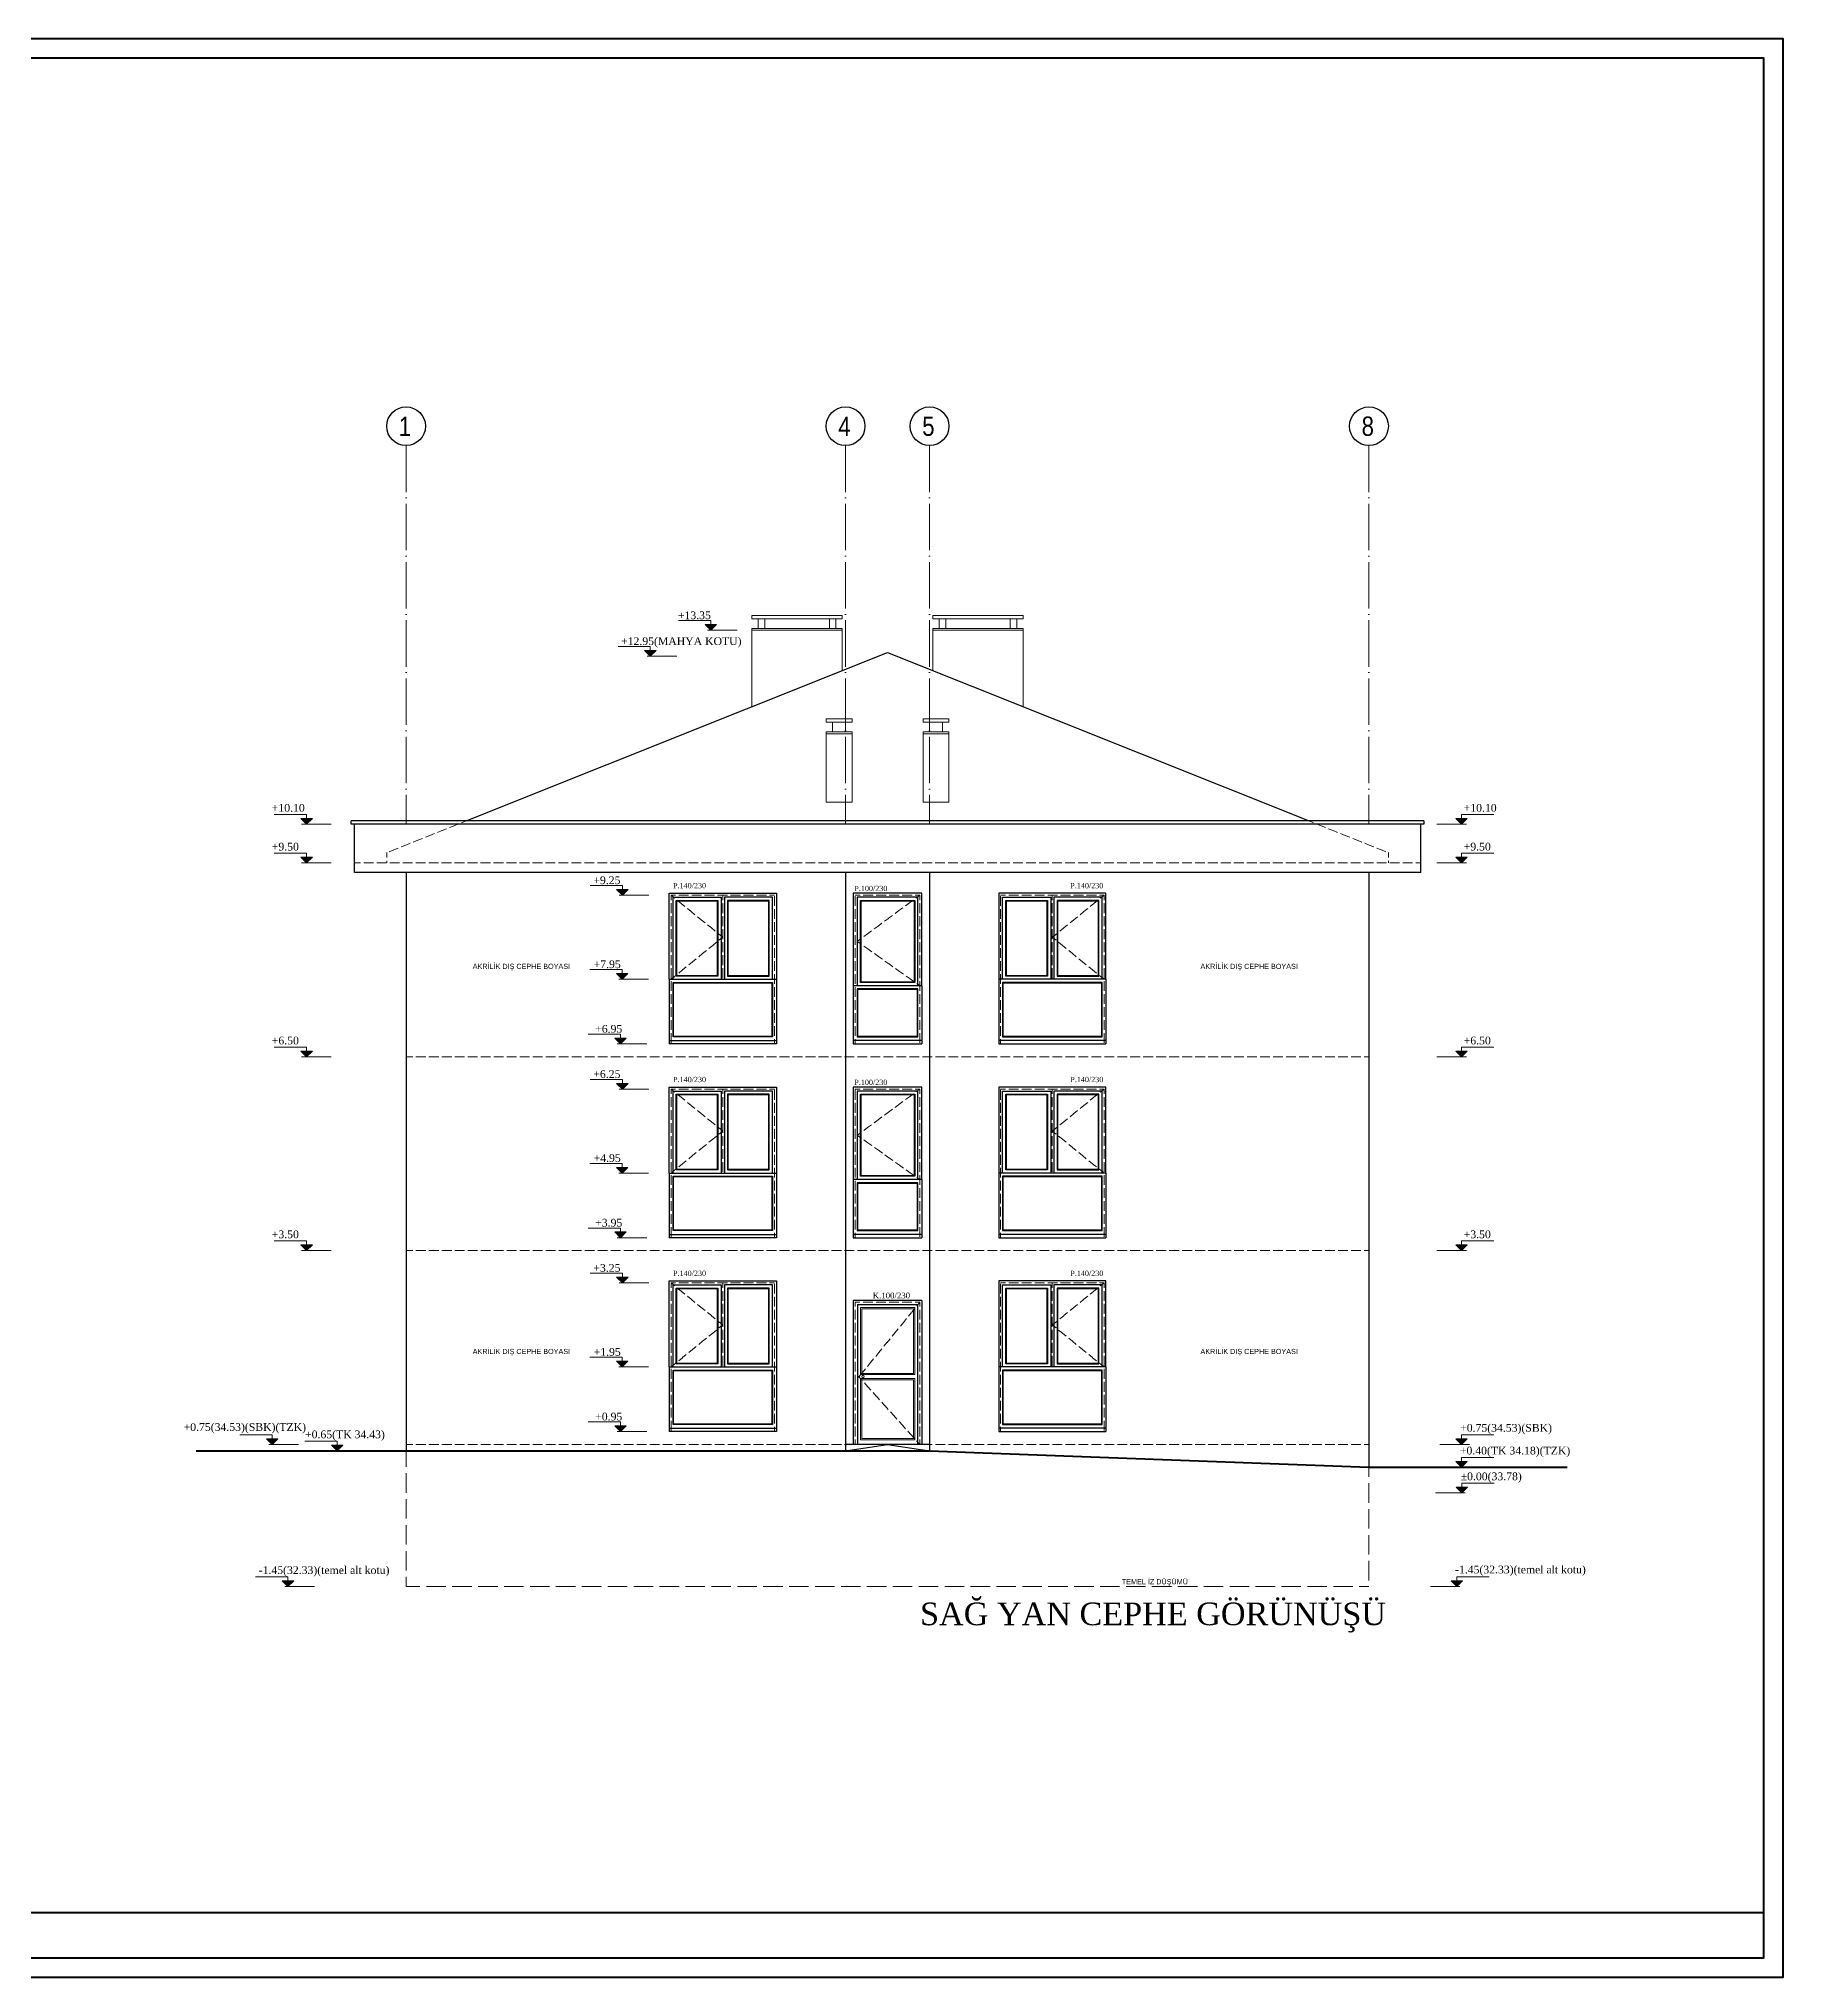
# Model space of a CAD drawing. Header units: millimetres. Extents: x 11587 to 81192, y -36083 to -25300.
# Drawn here: x 71527 to 74227, y -28300 to -25300 of the extents above; entities that cross this region are included whole.
import ezdxf

# ---------------------------------------------------------------- set-up
doc = ezdxf.new("R2010")
doc.units = ezdxf.units.MM
doc.linetypes.add('AKS', pattern=[30, 24, -3, 0, -3])
doc.linetypes.add('IZDUSUM1', pattern=[20, 7.5, -5, 7.5, 0])
for name, color, linetype, lineweight in [('rtm-aks balon', 20, 'Continuous', 25), ('rtm-aks balon yazı', 7, 'Continuous', 20), ('rtm-aks yeni', 7, 'AKS', 20), ('rtm-antet yazı-03', 233, 'Continuous', 30), ('rtm-antet-02', 140, 'Continuous', 40), ('rtm-cephe-03', 241, 'Continuous', 30), ('rtm-cephe-04', 33, 'Continuous', 25), ('rtm-izdusum-üst ince', 8, 'IZDUSUM1', 5), ('rtm-kesit katmanı-05', 153, 'Continuous', 20), ('rtm-mhl-yazı-malzeme', 253, 'Continuous', 13), ('rtm-sembol kot yazı', 7, 'Continuous', 20), ('rtm-symbol lvl', 242, 'Continuous', 20), ('rtm-tas_betonarme', 50, 'Continuous', 40)]:
    doc.layers.add(name, color=color, linetype=linetype, lineweight=lineweight)
doc.styles.add('A', font='times.ttf', dxfattribs={"height": 20})
doc.styles.add('AKSYAZI', font='ARIALN.TTF')
doc.styles.get("Standard").update_dxf_attribs({"font": 'arial.ttf'})
doc.styles.add('VAZ-OLCU', font='times.ttf', dxfattribs={"height": 60})

msp = doc.modelspace()

# ---------------------------------------------------------------- hatches: boundary and pattern name
at = {"layer": 'rtm-symbol lvl'}
for points in [[(72575.76, -26206.19), (72566.92, -26215.03), (72558.09, -26206.19)], [(72575.76, -26206.19), (72566.92, -26215.03), (72558.09, -26206.19)], [(72482.29, -26246.19), (72473.45, -26255.03), (72464.61, -26246.19)], [(72482.29, -26246.19), (72473.45, -26255.03), (72464.61, -26246.19)], [(71950.43, -26506.19), (71941.59, -26515.03), (71932.75, -26506.19)], [(71950.43, -26506.19), (71941.59, -26515.03), (71932.75, -26506.19)], [(73719.74, -26506.19), (73728.58, -26515.03), (73737.41, -26506.19)], [(73719.74, -26506.19), (73728.58, -26515.03), (73737.41, -26506.19)], [(71950.43, -26566.19), (71941.59, -26575.03), (71932.75, -26566.19)], [(71950.43, -26566.19), (71941.59, -26575.03), (71932.75, -26566.19)], [(73719.74, -26566.19), (73728.58, -26575.03), (73737.41, -26566.19)], [(73719.74, -26566.19), (73728.58, -26575.03), (73737.41, -26566.19)], [(72439.04, -26616.19), (72430.2, -26625.03), (72421.36, -26616.19)], [(72439.04, -26616.19), (72430.2, -26625.03), (72421.36, -26616.19)], [(72438.52, -26746.19), (72429.68, -26755.03), (72420.85, -26746.19)], [(72438.52, -26746.19), (72429.68, -26755.03), (72420.85, -26746.19)], [(72436.14, -26846.19), (72427.3, -26855.03), (72418.46, -26846.19)], [(72436.14, -26846.19), (72427.3, -26855.03), (72418.46, -26846.19)], [(71950.43, -26866.19), (71941.59, -26875.03), (71932.75, -26866.19)], [(71950.43, -26866.19), (71941.59, -26875.03), (71932.75, -26866.19)], [(73719.74, -26866.19), (73728.58, -26875.03), (73737.41, -26866.19)], [(73719.74, -26866.19), (73728.58, -26875.03), (73737.41, -26866.19)], [(72439.04, -26916.19), (72430.2, -26925.03), (72421.36, -26916.19)], [(72439.04, -26916.19), (72430.2, -26925.03), (72421.36, -26916.19)], [(72438.52, -27046.19), (72429.68, -27055.03), (72420.85, -27046.19)], [(72438.52, -27046.19), (72429.68, -27055.03), (72420.85, -27046.19)], [(72436.14, -27146.19), (72427.3, -27155.03), (72418.46, -27146.19)], [(72436.14, -27146.19), (72427.3, -27155.03), (72418.46, -27146.19)], [(71950.43, -27166.19), (71941.59, -27175.03), (71932.75, -27166.19)], [(71950.43, -27166.19), (71941.59, -27175.03), (71932.75, -27166.19)], [(73719.74, -27166.19), (73728.58, -27175.03), (73737.41, -27166.19)], [(73719.74, -27166.19), (73728.58, -27175.03), (73737.41, -27166.19)], [(72439.04, -27216.19), (72430.2, -27225.03), (72421.36, -27216.19)], [(72439.04, -27216.19), (72430.2, -27225.03), (72421.36, -27216.19)], [(72438.52, -27346.19), (72429.68, -27355.03), (72420.85, -27346.19)], [(72438.52, -27346.19), (72429.68, -27355.03), (72420.85, -27346.19)], [(72436.14, -27446.19), (72427.3, -27455.03), (72418.46, -27446.19)], [(72436.14, -27446.19), (72427.3, -27455.03), (72418.46, -27446.19)], [(71897.06, -27466.19), (71888.22, -27475.03), (71879.38, -27466.19)], [(71897.06, -27466.19), (71888.22, -27475.03), (71879.38, -27466.19)], [(71997.86, -27476.19), (71989.02, -27485.03), (71980.18, -27476.19)], [(71997.86, -27476.19), (71989.02, -27485.03), (71980.18, -27476.19)], [(73719.74, -27466.19), (73728.58, -27475.03), (73737.41, -27466.19)], [(73719.74, -27466.19), (73728.58, -27475.03), (73737.41, -27466.19)], [(73719.98, -27501.19), (73728.82, -27510.03), (73737.66, -27501.19)], [(73719.98, -27501.19), (73728.82, -27510.03), (73737.66, -27501.19)], [(73720.57, -27541.19), (73729.41, -27550.03), (73738.25, -27541.19)], [(73720.57, -27541.19), (73729.41, -27550.03), (73738.25, -27541.19)], [(71921.54, -27686.19), (71912.7, -27695.03), (71903.86, -27686.19)], [(71921.54, -27686.19), (71912.7, -27695.03), (71903.86, -27686.19)], [(73712.54, -27686.19), (73721.37, -27695.03), (73730.21, -27686.19)], [(73712.54, -27686.19), (73721.37, -27695.03), (73730.21, -27686.19)]]:
    msp.add_hatch(color=256, dxfattribs=at).paths.add_polyline_path(points)

# ---------------------------------------------------------------- linework, layer by layer
at = {"layer": 'rtm-aks balon'}
for centre in [(72095.54, -25899.15), (72775.54, -25899.15), (72905.54, -25899.15), (73585.54, -25899.15)]:
    msp.add_circle(centre, 30, dxfattribs=at)
at = {"layer": 'rtm-aks yeni', "ltscale": 3}
for p, q in [((72095.54, -25929.15), (72095.54, -26515.03)), ((72775.54, -25929.15), (72775.54, -26515.03)), ((72905.54, -25929.15), (72905.54, -26515.03)), ((73585.54, -25929.15), (73585.54, -26515.03))]:
    msp.add_line(p, q, dxfattribs=at)
at = {"layer": 'rtm-antet-02'}
for points in [[(57226.59, -25299.55), (57226.59, -28299.55), (74226.59, -28299.55), (74226.59, -25299.55), (57226.59, -25299.55)], [(57256.59, -28199.55), (74196.59, -28199.55)]]:
    msp.add_lwpolyline(points, dxfattribs=at)
msp.add_lwpolyline([(57256.59, -25329.55), (57256.59, -28269.55), (74196.59, -28269.55), (74196.59, -25329.55)], close=True, dxfattribs=at)
at = {"layer": 'rtm-cephe-03'}
for p, q in [((72095.54, -26590.03), (72095.54, -27485.03)), ((72775.54, -26590.03), (72775.54, -27485.03)), ((72905.54, -26590.03), (72905.54, -27485.03)), ((73585.54, -26590.03), (73585.54, -27510.03))]:
    msp.add_line(p, q, dxfattribs=at)
for points in [[(72188.31, -26510.03), (72840.54, -26249.14), (73492.77, -26510.03)], [(73670.54, -26510.03), (72010.54, -26510.03)], [(72010.54, -26515.03), (72010.54, -26510.03)], [(73670.54, -26515.03), (72010.54, -26515.03)], [(72015.54, -26590.03), (72015.54, -26515.03)], [(73665.54, -26590.03), (73665.54, -26515.03)], [(73670.54, -26510.03), (73670.54, -26515.03)], [(73665.54, -26590.03), (72015.54, -26590.03)]]:
    msp.add_lwpolyline(points, dxfattribs=at)
at = {"layer": 'rtm-cephe-04'}
for p, q in [((72502.54, -26850.03), (72668.54, -26850.03)), ((72502.54, -26850.03), (72502.54, -26855.03)), ((72668.54, -26855.03), (72502.54, -26855.03)), ((72668.54, -26850.03), (72668.54, -26855.03)), ((72893.54, -26850.03), (72787.54, -26850.03)), ((72787.54, -26850.03), (72787.54, -26855.03)), ((72787.54, -26855.03), (72893.54, -26855.03)), ((72893.54, -26850.03), (72893.54, -26855.03)), ((73178.54, -26850.03), (73012.54, -26850.03)), ((73012.54, -26850.03), (73012.54, -26855.03)), ((73012.54, -26855.03), (73178.54, -26855.03)), ((73178.54, -26850.03), (73178.54, -26855.03)), ((72502.54, -27150.03), (72668.54, -27150.03)), ((72502.54, -27150.03), (72502.54, -27155.03)), ((72668.54, -27155.03), (72502.54, -27155.03)), ((72668.54, -27150.03), (72668.54, -27155.03)), ((72893.54, -27150.03), (72787.54, -27150.03)), ((72787.54, -27150.03), (72787.54, -27155.03)), ((72787.54, -27155.03), (72893.54, -27155.03)), ((72893.54, -27150.03), (72893.54, -27155.03)), ((73178.54, -27150.03), (73012.54, -27150.03)), ((73012.54, -27150.03), (73012.54, -27155.03)), ((73012.54, -27155.03), (73178.54, -27155.03)), ((73178.54, -27150.03), (73178.54, -27155.03)), ((72787.54, -27252.03), (72787.54, -27475.03)), ((72794.04, -27258.49), (72887.04, -27258.49)), ((72794.04, -27258.49), (72794.04, -27475.03)), ((72887.04, -27258.49), (72887.04, -27475.03)), ((72893.54, -27252.03), (72893.54, -27475.03)), ((72502.54, -27450.03), (72668.54, -27450.03)), ((72502.54, -27450.03), (72502.54, -27455.03)), ((72668.54, -27455.03), (72502.54, -27455.03)), ((72668.54, -27450.03), (72668.54, -27455.03)), ((73178.54, -27450.03), (73012.54, -27450.03)), ((73012.54, -27450.03), (73012.54, -27455.03)), ((73012.54, -27455.03), (73178.54, -27455.03)), ((73178.54, -27450.03), (73178.54, -27455.03))]:
    msp.add_line(p, q, dxfattribs=at)
for points in [[(72502.54, -26755.03), (72502.54, -26622.03), (72668.54, -26622.03), (72668.54, -26755.03)], [(72508.54, -26755.03), (72508.54, -26628.03), (72583.04, -26628.03), (72583.04, -26755.03)], [(72662.54, -26755.03), (72662.54, -26628.03), (72588.04, -26628.03), (72588.04, -26755.03)], [(72893.54, -26765.03), (72893.54, -26622.03), (72787.54, -26622.03), (72787.54, -26765.03)], [(72887.54, -26765.03), (72887.54, -26628.03), (72793.54, -26628.03), (72793.54, -26765.03)], [(73178.54, -26755.03), (73178.54, -26622.03), (73012.54, -26622.03), (73012.54, -26755.03)], [(73018.54, -26755.03), (73018.54, -26628.03), (73093.04, -26628.03), (73093.04, -26755.03)], [(73172.54, -26755.03), (73172.54, -26628.03), (73098.04, -26628.03), (73098.04, -26755.03)], [(72502.54, -26755.03), (72502.54, -26850.03)], [(72502.54, -26755.03), (72668.54, -26755.03)], [(72668.54, -26755.03), (72668.54, -26850.03)], [(73012.54, -26755.03), (73012.54, -26850.03)], [(73178.54, -26755.03), (73012.54, -26755.03)], [(73178.54, -26755.03), (73178.54, -26850.03)], [(72787.54, -26765.03), (72787.54, -26850.03)], [(72893.54, -26765.03), (72787.54, -26765.03)], [(72893.54, -26765.03), (72893.54, -26850.03)], [(72502.54, -27055.03), (72502.54, -26922.03), (72668.54, -26922.03), (72668.54, -27055.03)], [(72508.54, -27055.03), (72508.54, -26928.03), (72583.04, -26928.03), (72583.04, -27055.03)], [(72662.54, -27055.03), (72662.54, -26928.03), (72588.04, -26928.03), (72588.04, -27055.03)], [(72893.54, -27065.03), (72893.54, -26922.03), (72787.54, -26922.03), (72787.54, -27065.03)], [(72887.54, -27065.03), (72887.54, -26928.03), (72793.54, -26928.03), (72793.54, -27065.03)], [(73178.54, -27055.03), (73178.54, -26922.03), (73012.54, -26922.03), (73012.54, -27055.03)], [(73018.54, -27055.03), (73018.54, -26928.03), (73093.04, -26928.03), (73093.04, -27055.03)], [(73172.54, -27055.03), (73172.54, -26928.03), (73098.04, -26928.03), (73098.04, -27055.03)], [(72502.54, -27055.03), (72502.54, -27150.03)], [(72502.54, -27055.03), (72668.54, -27055.03)], [(72668.54, -27055.03), (72668.54, -27150.03)], [(73012.54, -27055.03), (73012.54, -27150.03)], [(73178.54, -27055.03), (73012.54, -27055.03)], [(73178.54, -27055.03), (73178.54, -27150.03)], [(72787.54, -27065.03), (72787.54, -27150.03)], [(72893.54, -27065.03), (72787.54, -27065.03)], [(72893.54, -27065.03), (72893.54, -27150.03)], [(72502.54, -27355.03), (72502.54, -27222.03), (72668.54, -27222.03), (72668.54, -27355.03)], [(72508.54, -27355.03), (72508.54, -27228.03), (72583.04, -27228.03), (72583.04, -27355.03)], [(72662.54, -27355.03), (72662.54, -27228.03), (72588.04, -27228.03), (72588.04, -27355.03)], [(73178.54, -27355.03), (73178.54, -27222.03), (73012.54, -27222.03), (73012.54, -27355.03)], [(73018.54, -27355.03), (73018.54, -27228.03), (73093.04, -27228.03), (73093.04, -27355.03)], [(73172.54, -27355.03), (73172.54, -27228.03), (73098.04, -27228.03), (73098.04, -27355.03)], [(72893.54, -27252.03), (72787.54, -27252.03)], [(72502.54, -27355.03), (72502.54, -27450.03)], [(72502.54, -27355.03), (72668.54, -27355.03)], [(72668.54, -27355.03), (72668.54, -27450.03)], [(73012.54, -27355.03), (73012.54, -27450.03)], [(73178.54, -27355.03), (73012.54, -27355.03)], [(73178.54, -27355.03), (73178.54, -27450.03)], [(72905.54, -27475.03), (72775.54, -27475.03)], [(72775.54, -27485.03), (72840.54, -27475.03), (72905.54, -27485.03)]]:
    msp.add_lwpolyline(points, dxfattribs=at)
for points in [[(72578.04, -26633.03), (72578.04, -26750.03), (72513.54, -26750.03), (72513.54, -26633.03)], [(72593.04, -26633.03), (72593.04, -26750.03), (72657.54, -26750.03), (72657.54, -26633.03)], [(72798.54, -26760.03), (72798.54, -26633.03), (72882.54, -26633.03), (72882.54, -26760.03)], [(73088.04, -26633.03), (73088.04, -26750.03), (73023.54, -26750.03), (73023.54, -26633.03)], [(73103.04, -26633.03), (73103.04, -26750.03), (73167.54, -26750.03), (73167.54, -26633.03)], [(72662.54, -26844.03), (72508.54, -26844.03), (72508.54, -26760.03), (72662.54, -26760.03)], [(72793.54, -26844.03), (72887.54, -26844.03), (72887.54, -26770.03), (72793.54, -26770.03)], [(73018.54, -26844.03), (73172.54, -26844.03), (73172.54, -26760.03), (73018.54, -26760.03)], [(72578.04, -26933.03), (72578.04, -27050.03), (72513.54, -27050.03), (72513.54, -26933.03)], [(72593.04, -26933.03), (72593.04, -27050.03), (72657.54, -27050.03), (72657.54, -26933.03)], [(72798.54, -27060.03), (72798.54, -26933.03), (72882.54, -26933.03), (72882.54, -27060.03)], [(73088.04, -26933.03), (73088.04, -27050.03), (73023.54, -27050.03), (73023.54, -26933.03)], [(73103.04, -26933.03), (73103.04, -27050.03), (73167.54, -27050.03), (73167.54, -26933.03)], [(72662.54, -27144.03), (72508.54, -27144.03), (72508.54, -27060.03), (72662.54, -27060.03)], [(72793.54, -27144.03), (72887.54, -27144.03), (72887.54, -27070.03), (72793.54, -27070.03)], [(73018.54, -27144.03), (73172.54, -27144.03), (73172.54, -27060.03), (73018.54, -27060.03)], [(72578.04, -27233.03), (72578.04, -27350.03), (72513.54, -27350.03), (72513.54, -27233.03)], [(72593.04, -27233.03), (72593.04, -27350.03), (72657.54, -27350.03), (72657.54, -27233.03)], [(73088.04, -27233.03), (73088.04, -27350.03), (73023.54, -27350.03), (73023.54, -27233.03)], [(73103.04, -27233.03), (73103.04, -27350.03), (73167.54, -27350.03), (73167.54, -27233.03)], [(72662.54, -27444.03), (72508.54, -27444.03), (72508.54, -27360.03), (72662.54, -27360.03)], [(73018.54, -27444.03), (73172.54, -27444.03), (73172.54, -27360.03), (73018.54, -27360.03)]]:
    msp.add_lwpolyline(points, close=True, dxfattribs=at)
at = {"layer": 'rtm-izdusum-üst ince'}
for p, q in [((72665.54, -26625.03), (72505.54, -26625.03)), ((72505.54, -26625.03), (72505.54, -26855.03)), ((72665.54, -26855.03), (72665.54, -26625.03)), ((72790.54, -26855.03), (72790.54, -26625.03)), ((72790.54, -26625.03), (72890.54, -26625.03)), ((72890.54, -26625.03), (72890.54, -26855.03)), ((73015.54, -26855.03), (73015.54, -26625.03)), ((73015.54, -26625.03), (73175.54, -26625.03)), ((73175.54, -26625.03), (73175.54, -26855.03)), ((72665.54, -26925.03), (72505.54, -26925.03)), ((72505.54, -26925.03), (72505.54, -27155.03)), ((72665.54, -27155.03), (72665.54, -26925.03)), ((72790.54, -27155.03), (72790.54, -26925.03)), ((72790.54, -26925.03), (72890.54, -26925.03)), ((72890.54, -26925.03), (72890.54, -27155.03)), ((73015.54, -27155.03), (73015.54, -26925.03)), ((73015.54, -26925.03), (73175.54, -26925.03)), ((73175.54, -26925.03), (73175.54, -27155.03)), ((72665.54, -27225.03), (72505.54, -27225.03)), ((72505.54, -27225.03), (72505.54, -27455.03)), ((72665.54, -27455.03), (72665.54, -27225.03)), ((73015.54, -27455.03), (73015.54, -27225.03)), ((73015.54, -27225.03), (73175.54, -27225.03)), ((73175.54, -27225.03), (73175.54, -27455.03)), ((72890.54, -27255.03), (72790.54, -27255.03)), ((72790.54, -27475.03), (72790.54, -27255.03)), ((72890.54, -27475.03), (72890.54, -27255.03))]:
    msp.add_line(p, q, dxfattribs=at)
for points in [[(72188.31, -26510.03), (72065.54, -26559.14), (72065.54, -26575.03)], [(73492.77, -26510.03), (73615.54, -26559.14), (73615.54, -26575.03)], [(73665.54, -26575.03), (72015.54, -26575.03)], [(72505.54, -26625.03), (72585.54, -26690.03), (72505.54, -26755.03)], [(72585.54, -26625.03), (72585.54, -26755.03)], [(72890.54, -26625.03), (72793.54, -26696.53), (72890.54, -26765.03)], [(73175.54, -26625.03), (73095.54, -26690.03), (73175.54, -26755.03)], [(73095.54, -26625.03), (73095.54, -26755.03)], [(73585.54, -26875.03), (72095.54, -26875.03)], [(72505.54, -26925.03), (72585.54, -26990.03), (72505.54, -27055.03)], [(72585.54, -26925.03), (72585.54, -27055.03)], [(72890.54, -26925.03), (72793.54, -26996.53), (72890.54, -27065.03)], [(73175.54, -26925.03), (73095.54, -26990.03), (73175.54, -27055.03)], [(73095.54, -26925.03), (73095.54, -27055.03)], [(73585.54, -27175.03), (72095.54, -27175.03)], [(72505.54, -27225.03), (72585.54, -27290.03), (72505.54, -27355.03)], [(72585.54, -27225.03), (72585.54, -27355.03)], [(73175.54, -27225.03), (73095.54, -27290.03), (73175.54, -27355.03)], [(73095.54, -27225.03), (73095.54, -27355.03)], [(72890.54, -27255.03), (72796.33, -27370.33), (72890.54, -27475.03)], [(73585.54, -27475.03), (72095.54, -27475.03)]]:
    msp.add_lwpolyline(points, dxfattribs=at)
at = {"layer": 'rtm-izdusum-üst ince', "ltscale": 2}
msp.add_lwpolyline([(73585.54, -27510.03), (73585.54, -27695.03), (72095.54, -27695.03), (72095.54, -27485.03)], dxfattribs=at)
at = {"layer": 'rtm-kesit katmanı-05'}
for p, q in [((72798.54, -27372.99), (72882.54, -27372.99)), ((72798.68, -27366.99), (72882.54, -27366.99))]:
    msp.add_line(p, q, dxfattribs=at)
for points in [[(72630.54, -26192.03), (72770.54, -26192.03)], [(72630.54, -26197.03), (72630.54, -26192.03)], [(72630.54, -26197.03), (72770.54, -26197.03)], [(72630.54, -26212.03), (72630.54, -26333.14)], [(72770.54, -26212.03), (72630.54, -26212.03)], [(72770.54, -26215.03), (72630.54, -26215.03)], [(72640.54, -26212.03), (72640.54, -26197.03)], [(72650.54, -26212.03), (72650.54, -26197.03)], [(72750.54, -26212.03), (72750.54, -26197.03)], [(72760.54, -26212.03), (72760.54, -26197.03)], [(72770.54, -26197.03), (72770.54, -26192.03)], [(72770.54, -26212.03), (72770.54, -26277.14)], [(73050.54, -26192.03), (72910.54, -26192.03)], [(72910.54, -26197.03), (72910.54, -26192.03)], [(73050.54, -26197.03), (72910.54, -26197.03)], [(72910.54, -26212.03), (72910.54, -26277.14)], [(72910.54, -26212.03), (73050.54, -26212.03)], [(72910.54, -26215.03), (73050.54, -26215.03)], [(72920.54, -26212.03), (72920.54, -26197.03)], [(72930.54, -26212.03), (72930.54, -26197.03)], [(73030.54, -26212.03), (73030.54, -26197.03)], [(73040.54, -26212.03), (73040.54, -26197.03)], [(73050.54, -26197.03), (73050.54, -26192.03)], [(73050.54, -26212.03), (73050.54, -26333.14)], [(72745.54, -26352.03), (72785.54, -26352.03)], [(72745.54, -26357.03), (72745.54, -26352.03)], [(72745.54, -26357.03), (72785.54, -26357.03)], [(72755.54, -26372.03), (72755.54, -26357.03)], [(72775.54, -26372.03), (72775.54, -26357.03)], [(72785.54, -26357.03), (72785.54, -26352.03)], [(72935.54, -26352.03), (72895.54, -26352.03)], [(72895.54, -26357.03), (72895.54, -26352.03)], [(72935.54, -26357.03), (72895.54, -26357.03)], [(72905.54, -26372.03), (72905.54, -26357.03)], [(72925.54, -26372.03), (72925.54, -26357.03)], [(72935.54, -26357.03), (72935.54, -26352.03)], [(72745.54, -26372.03), (72745.54, -26481.14)], [(72785.54, -26372.03), (72745.54, -26372.03)], [(72785.54, -26375.03), (72745.54, -26375.03)], [(72785.54, -26372.03), (72785.54, -26481.14)], [(72895.54, -26372.03), (72895.54, -26481.14)], [(72895.54, -26372.03), (72935.54, -26372.03)], [(72895.54, -26375.03), (72935.54, -26375.03)], [(72935.54, -26372.03), (72935.54, -26481.14)], [(72745.54, -26481.14), (72785.54, -26481.14)], [(72935.54, -26481.14), (72895.54, -26481.14)], [(72798.54, -27262.99), (72798.54, -27366.99)], [(72882.54, -27366.99), (72882.54, -27262.99), (72798.54, -27262.99)], [(72798.54, -27372.99), (72798.54, -27467.99), (72882.54, -27467.99), (72882.54, -27372.99)], [(72880.54, -27374.99), (72800.54, -27374.99), (72800.54, -27465.99), (72880.54, -27465.99), (72880.54, -27374.99)]]:
    msp.add_lwpolyline(points, dxfattribs=at)
for points in [[(72577.04, -26634.03), (72577.04, -26749.03), (72514.54, -26749.03), (72514.54, -26634.03)], [(72594.04, -26634.03), (72594.04, -26749.03), (72656.54, -26749.03), (72656.54, -26634.03)], [(72799.54, -26759.03), (72799.54, -26634.03), (72881.54, -26634.03), (72881.54, -26759.03)], [(73087.04, -26634.03), (73087.04, -26749.03), (73024.54, -26749.03), (73024.54, -26634.03)], [(73104.04, -26634.03), (73104.04, -26749.03), (73166.54, -26749.03), (73166.54, -26634.03)], [(72661.54, -26843.03), (72509.54, -26843.03), (72509.54, -26761.03), (72661.54, -26761.03)], [(72794.54, -26843.03), (72886.54, -26843.03), (72886.54, -26771.03), (72794.54, -26771.03)], [(73019.54, -26843.03), (73171.54, -26843.03), (73171.54, -26761.03), (73019.54, -26761.03)], [(72577.04, -26934.03), (72577.04, -27049.03), (72514.54, -27049.03), (72514.54, -26934.03)], [(72594.04, -26934.03), (72594.04, -27049.03), (72656.54, -27049.03), (72656.54, -26934.03)], [(72799.54, -27059.03), (72799.54, -26934.03), (72881.54, -26934.03), (72881.54, -27059.03)], [(73087.04, -26934.03), (73087.04, -27049.03), (73024.54, -27049.03), (73024.54, -26934.03)], [(73104.04, -26934.03), (73104.04, -27049.03), (73166.54, -27049.03), (73166.54, -26934.03)], [(72661.54, -27143.03), (72509.54, -27143.03), (72509.54, -27061.03), (72661.54, -27061.03)], [(72794.54, -27143.03), (72886.54, -27143.03), (72886.54, -27071.03), (72794.54, -27071.03)], [(73019.54, -27143.03), (73171.54, -27143.03), (73171.54, -27061.03), (73019.54, -27061.03)], [(72577.04, -27234.03), (72577.04, -27349.03), (72514.54, -27349.03), (72514.54, -27234.03)], [(72594.04, -27234.03), (72594.04, -27349.03), (72656.54, -27349.03), (72656.54, -27234.03)], [(73087.04, -27234.03), (73087.04, -27349.03), (73024.54, -27349.03), (73024.54, -27234.03)], [(73104.04, -27234.03), (73104.04, -27349.03), (73166.54, -27349.03), (73166.54, -27234.03)], [(72800.54, -27264.99), (72800.54, -27364.99), (72880.54, -27364.99), (72880.54, -27264.99), (72800.54, -27264.99)], [(72661.54, -27443.03), (72509.54, -27443.03), (72509.54, -27361.03), (72661.54, -27361.03)], [(73019.54, -27443.03), (73171.54, -27443.03), (73171.54, -27361.03), (73019.54, -27361.03)]]:
    msp.add_lwpolyline(points, close=True, dxfattribs=at)
msp.add_circle((72802.53, -27370.03), 2, dxfattribs=at)
at = {"layer": 'rtm-kesit katmanı-05', "extrusion": (0, 0, -1)}
msp.add_ellipse((72796.33, -27370.33), major_axis=(0, 1.04), ratio=0.3987423, start_param=3.1415927, end_param=9.424778, dxfattribs=at)
at = {"layer": 'rtm-symbol lvl'}
for p, q in [((72607.77, -26215.03), (72561.97, -26215.03)), ((72514.29, -26255.03), (72468.5, -26255.03)), ((71979.51, -26515.03), (71933.72, -26515.03)), ((73690.65, -26515.03), (73736.45, -26515.03)), ((71979.51, -26575.03), (71933.72, -26575.03)), ((73690.65, -26575.03), (73736.45, -26575.03)), ((72471.04, -26625.03), (72425.25, -26625.03)), ((72470.53, -26755.03), (72424.73, -26755.03)), ((71979.51, -26875.03), (71933.72, -26875.03)), ((72468.14, -26855.03), (72422.35, -26855.03)), ((73690.65, -26875.03), (73736.45, -26875.03)), ((72471.04, -26925.03), (72425.25, -26925.03)), ((72470.53, -27055.03), (72424.73, -27055.03)), ((71979.51, -27175.03), (71933.72, -27175.03)), ((72468.14, -27155.03), (72422.35, -27155.03)), ((73690.65, -27175.03), (73736.45, -27175.03)), ((72471.04, -27225.03), (72425.25, -27225.03)), ((72470.53, -27355.03), (72424.73, -27355.03)), ((71929.06, -27475.03), (71883.27, -27475.03)), ((72468.14, -27455.03), (72422.35, -27455.03)), ((73695.41, -27475.03), (73741.2, -27475.03)), ((72029.86, -27485.03), (71984.06, -27485.03)), ((73687.98, -27510.03), (73733.77, -27510.03)), ((73688.57, -27550.03), (73734.37, -27550.03)), ((71953.54, -27695.03), (71907.75, -27695.03)), ((73680.53, -27695.03), (73726.33, -27695.03))]:
    msp.add_line(p, q, dxfattribs=at)
for points in [[(72516.92, -26200.03), (72566.92, -26200.03), (72566.92, -26215.03)], [(72423.45, -26240.03), (72473.45, -26240.03), (72473.45, -26255.03)], [(71891.59, -26500.03), (71941.59, -26500.03), (71941.59, -26515.03)], [(73778.58, -26500.03), (73728.58, -26500.03), (73728.58, -26515.03)], [(71891.59, -26560.03), (71941.59, -26560.03), (71941.59, -26575.03)], [(73778.58, -26560.03), (73728.58, -26560.03), (73728.58, -26575.03)], [(72380.2, -26610.03), (72430.2, -26610.03), (72430.2, -26625.03)], [(72379.68, -26740.03), (72429.68, -26740.03), (72429.68, -26755.03)], [(72377.3, -26840.03), (72427.3, -26840.03), (72427.3, -26855.03)], [(71891.59, -26860.03), (71941.59, -26860.03), (71941.59, -26875.03)], [(73778.58, -26860.03), (73728.58, -26860.03), (73728.58, -26875.03)], [(72380.2, -26910.03), (72430.2, -26910.03), (72430.2, -26925.03)], [(72379.68, -27040.03), (72429.68, -27040.03), (72429.68, -27055.03)], [(72377.3, -27140.03), (72427.3, -27140.03), (72427.3, -27155.03)], [(71891.59, -27160.03), (71941.59, -27160.03), (71941.59, -27175.03)], [(73778.58, -27160.03), (73728.58, -27160.03), (73728.58, -27175.03)], [(72380.2, -27210.03), (72430.2, -27210.03), (72430.2, -27225.03)], [(72379.68, -27340.03), (72429.68, -27340.03), (72429.68, -27355.03)], [(72377.3, -27440.03), (72427.3, -27440.03), (72427.3, -27455.03)], [(71838.22, -27460.03), (71888.22, -27460.03), (71888.22, -27475.03)], [(71939.02, -27470.03), (71989.02, -27470.03), (71989.02, -27485.03)], [(73778.58, -27460.03), (73728.58, -27460.03), (73728.58, -27475.03)], [(73778.82, -27495.03), (73728.82, -27495.03), (73728.82, -27510.03)], [(73779.41, -27535.03), (73729.41, -27535.03), (73729.41, -27550.03)], [(71862.7, -27680.03), (71912.7, -27680.03), (71912.7, -27695.03)], [(73771.37, -27680.03), (73721.37, -27680.03), (73721.37, -27695.03)]]:
    msp.add_lwpolyline(points, dxfattribs=at)
for points in [[(72575.76, -26206.19), (72566.92, -26215.03), (72558.09, -26206.19)], [(72575.76, -26206.19), (72566.92, -26215.03), (72558.09, -26206.19)], [(72482.29, -26246.19), (72473.45, -26255.03), (72464.61, -26246.19)], [(72482.29, -26246.19), (72473.45, -26255.03), (72464.61, -26246.19)], [(71950.43, -26506.19), (71941.59, -26515.03), (71932.75, -26506.19)], [(71950.43, -26506.19), (71941.59, -26515.03), (71932.75, -26506.19)], [(73719.74, -26506.19), (73728.58, -26515.03), (73737.41, -26506.19)], [(73719.74, -26506.19), (73728.58, -26515.03), (73737.41, -26506.19)], [(71950.43, -26566.19), (71941.59, -26575.03), (71932.75, -26566.19)], [(71950.43, -26566.19), (71941.59, -26575.03), (71932.75, -26566.19)], [(73719.74, -26566.19), (73728.58, -26575.03), (73737.41, -26566.19)], [(73719.74, -26566.19), (73728.58, -26575.03), (73737.41, -26566.19)], [(72439.04, -26616.19), (72430.2, -26625.03), (72421.36, -26616.19)], [(72439.04, -26616.19), (72430.2, -26625.03), (72421.36, -26616.19)], [(72438.52, -26746.19), (72429.68, -26755.03), (72420.85, -26746.19)], [(72438.52, -26746.19), (72429.68, -26755.03), (72420.85, -26746.19)], [(72436.14, -26846.19), (72427.3, -26855.03), (72418.46, -26846.19)], [(72436.14, -26846.19), (72427.3, -26855.03), (72418.46, -26846.19)], [(71950.43, -26866.19), (71941.59, -26875.03), (71932.75, -26866.19)], [(71950.43, -26866.19), (71941.59, -26875.03), (71932.75, -26866.19)], [(73719.74, -26866.19), (73728.58, -26875.03), (73737.41, -26866.19)], [(73719.74, -26866.19), (73728.58, -26875.03), (73737.41, -26866.19)], [(72439.04, -26916.19), (72430.2, -26925.03), (72421.36, -26916.19)], [(72439.04, -26916.19), (72430.2, -26925.03), (72421.36, -26916.19)], [(72438.52, -27046.19), (72429.68, -27055.03), (72420.85, -27046.19)], [(72438.52, -27046.19), (72429.68, -27055.03), (72420.85, -27046.19)], [(72436.14, -27146.19), (72427.3, -27155.03), (72418.46, -27146.19)], [(72436.14, -27146.19), (72427.3, -27155.03), (72418.46, -27146.19)], [(71950.43, -27166.19), (71941.59, -27175.03), (71932.75, -27166.19)], [(71950.43, -27166.19), (71941.59, -27175.03), (71932.75, -27166.19)], [(73719.74, -27166.19), (73728.58, -27175.03), (73737.41, -27166.19)], [(73719.74, -27166.19), (73728.58, -27175.03), (73737.41, -27166.19)], [(72439.04, -27216.19), (72430.2, -27225.03), (72421.36, -27216.19)], [(72439.04, -27216.19), (72430.2, -27225.03), (72421.36, -27216.19)], [(72438.52, -27346.19), (72429.68, -27355.03), (72420.85, -27346.19)], [(72438.52, -27346.19), (72429.68, -27355.03), (72420.85, -27346.19)], [(72436.14, -27446.19), (72427.3, -27455.03), (72418.46, -27446.19)], [(72436.14, -27446.19), (72427.3, -27455.03), (72418.46, -27446.19)], [(71897.06, -27466.19), (71888.22, -27475.03), (71879.38, -27466.19)], [(71897.06, -27466.19), (71888.22, -27475.03), (71879.38, -27466.19)], [(71997.86, -27476.19), (71989.02, -27485.03), (71980.18, -27476.19)], [(71997.86, -27476.19), (71989.02, -27485.03), (71980.18, -27476.19)], [(73719.74, -27466.19), (73728.58, -27475.03), (73737.41, -27466.19)], [(73719.74, -27466.19), (73728.58, -27475.03), (73737.41, -27466.19)], [(73719.98, -27501.19), (73728.82, -27510.03), (73737.66, -27501.19)], [(73719.98, -27501.19), (73728.82, -27510.03), (73737.66, -27501.19)], [(73720.57, -27541.19), (73729.41, -27550.03), (73738.25, -27541.19)], [(73720.57, -27541.19), (73729.41, -27550.03), (73738.25, -27541.19)], [(71921.54, -27686.19), (71912.7, -27695.03), (71903.86, -27686.19)], [(71921.54, -27686.19), (71912.7, -27695.03), (71903.86, -27686.19)], [(73712.54, -27686.19), (73721.37, -27695.03), (73730.21, -27686.19)], [(73712.54, -27686.19), (73721.37, -27695.03), (73730.21, -27686.19)]]:
    msp.add_lwpolyline(points, close=True, dxfattribs=at)
at = {"layer": 'rtm-tas_betonarme'}
msp.add_lwpolyline([(71770.43, -27485.03), (72905.54, -27485.03), (73585.54, -27510.03), (73892.3, -27510.03)], dxfattribs=at)

# ---------------------------------------------------------------- texts
at = {"layer": 'rtm-aks balon yazı', "char_height": 30, "width": 27.7214, "attachment_point": 9, "style": 'AKSYAZI'}
for s, insert in [('1', (72103.3, -25914.57)), ('4', (72783.3, -25914.57)), ('5', (72913.3, -25914.57)), ('8', (73593.3, -25914.57))]:
    msp.add_mtext(s, dxfattribs=dict(at, insert=insert))
at = {"layer": 'rtm-antet yazı-03', "linetype": 'ByBlock', "insert": (72890.86, -27719.71), "char_height": 35, "width": 2995.4423, "attachment_point": 1, "style": 'A'}
msp.add_mtext('SAĞ YAN CEPHE GÖRÜNÜŞÜ', dxfattribs=at)
at = {"layer": 'rtm-mhl-yazı-malzeme', "style": 'VAZ-OLCU'}
for s, height, rotation, p in [('P.140/230', 8.192, 0.0398, (72508.59, -26614.3)), ('P.140/230', 8.192, 359.9602, (73123.32, -26614.27)), ('P.100/230', 8.192, 0.0398, (72789.15, -26618.68)), ('P.140/230', 8.192, 0.0398, (72508.59, -26914.3)), ('P.140/230', 8.192, 359.9602, (73123.32, -26914.27)), ('P.100/230', 8.192, 0.0398, (72789.15, -26918.68)), ('P.140/230', 8.192, 0.0398, (72508.59, -27214.3)), ('P.140/230', 8.192, 359.9602, (73123.32, -27214.27)), ('K.100/230', 9, 0.0398, (72817.63, -27249))]:
    msp.add_text(s, height=height, rotation=rotation, dxfattribs=at).set_placement(p)
at = {"layer": 'rtm-mhl-yazı-malzeme', "width": 0.8}
for s, p in [('AKRİLİK DIŞ CEPHE BOYASI', (72198.57, -26739.13)), ('AKRİLİK DIŞ CEPHE BOYASI', (73324.75, -26739.13)), ('AKRİLİK DIŞ CEPHE BOYASI', (72198.57, -27335.1)), ('AKRİLİK DIŞ CEPHE BOYASI', (73324.75, -27335.1)), ('TEMEL İZ DÜŞÜMÜ', (73203.06, -27691.4))]:
    msp.add_text(s, height=8, dxfattribs=at).set_placement(p)
at = {"layer": 'rtm-sembol kot yazı', "style": 'VAZ-OLCU'}
for s, p in [('+13.35', (72516.13, -26197.83, -106)), ('+12.95(MAHYA KOTU)', (72428.16, -26237.83, -106)), ('+10.10', (71887.66, -26495.83, -106)), ('+10.10', (73732.13, -26495.83, -106)), ('+9.50', (71887.66, -26555.83, -106)), ('+9.50', (73732.13, -26555.83, -106)), ('+9.25', (72385.23, -26607.83, -106)), ('+7.95', (72385.74, -26737.83, -106)), ('+6.50', (71887.66, -26855.83, -106)), ('+6.95', (72388.13, -26837.83, -106)), ('+6.50', (73732.13, -26855.83, -106)), ('+6.25', (72385.23, -26907.83, -106)), ('+4.95', (72385.74, -27037.83, -106)), ('+3.50', (71887.66, -27155.83, -106)), ('+3.95', (72388.13, -27137.83, -106)), ('+3.50', (73732.13, -27155.83, -106)), ('+3.25', (72385.23, -27207.83, -106)), ('+1.95', (72385.74, -27337.83, -106)), ('+0.75(34.53)(SBK)(TZK)', (71751.25, -27454.03, -106)), ('+0.95', (72388.13, -27437.83, -106)), ('+0.75(34.53)(SBK)', (73726.66, -27455.34, -106)), ('+0.65(TK 34.43)', (71939.12, -27465.4, -106)), ('+0.40(TK 34.18)(TZK)', (73726.23, -27490.48, -106)), ('%%P0.00(33.78)', (73727.5, -27530.4, -106)), ('-1.45(32.33)(temel alt kotu)', (71867.41, -27675.5, -106)), ('-1.45(32.33)(temel alt kotu)', (73718.74, -27674.56, -106))]:
    msp.add_text(s, height=12, dxfattribs=at).set_placement(p)

doc.saveas('drawing.dxf')
